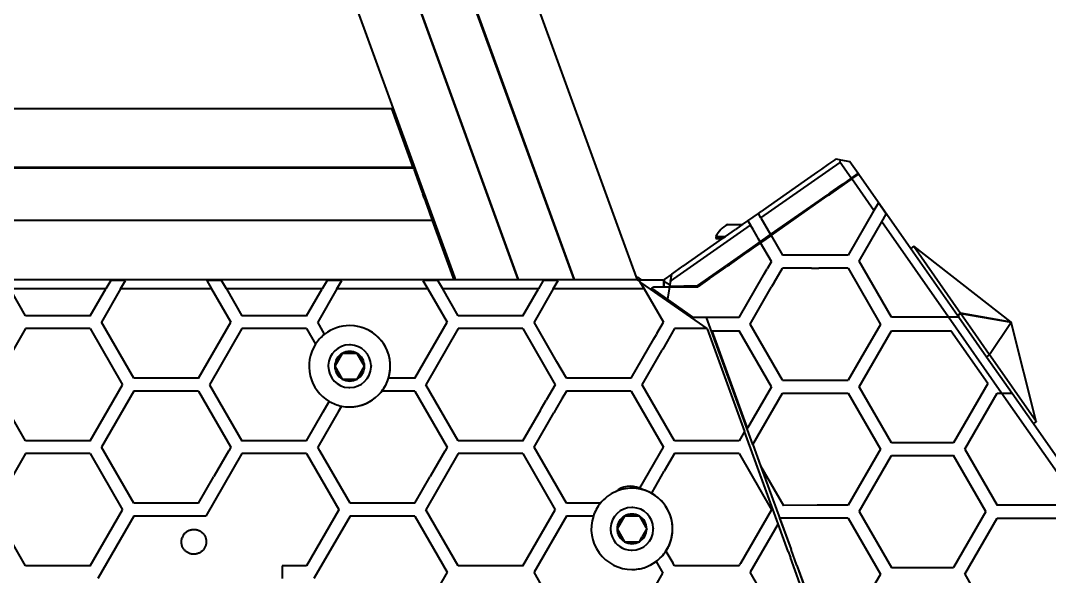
# Model space of a CAD drawing. Header units: millimetres. Extents: x 15 to 415, y 5 to 292.
# Drawn here: x 331.56 to 346.59, y 188.22 to 196.34 of the extents above; entities that cross this region are included whole.
import ezdxf

# ---------------------------------------------------------------- set-up
doc = ezdxf.new("R2010")
doc.units = ezdxf.units.MM
doc.layers.add('Geometries', color=7, linetype='Continuous')

msp = doc.modelspace()

# ---------------------------------------------------------------- linework, layer by layer
at = {"layer": 'Geometries', "linetype": 'Continuous', "lineweight": 40}
for p, q in [((338.833, 192.5553), (314.3216, 259.8998)), ((313.4952, 259.6306), (337.8967, 192.5881)), ((339.6448, 192.5553), (316.2336, 256.877)), ((339.6513, 192.5553), (316.4138, 256.3996)), ((338.8265, 192.5553), (315.684, 256.1388)), ((339.909, 194.3689), (317.4522, 256.0685)), ((317.3142, 195.0553), (336.9792, 195.0553)), ((337.2931, 194.1928), (336.9792, 195.0553)), ((339.909, 194.3688), (339.909, 194.3689)), ((340.3193, 193.2418), (339.909, 194.3688)), ((342.3755, 193.4564), (343.5324, 194.2665)), ((343.4568, 194.3052), (343.3544, 194.2335)), ((343.4726, 194.3163), (343.4568, 194.3052)), ((343.4726, 194.3163), (343.5391, 194.3045)), ((343.5324, 194.2665), (343.5391, 194.3045)), ((343.6937, 194.0361), (343.5324, 194.2665)), ((343.5391, 194.3045), (343.6751, 194.2806)), ((343.6751, 194.2806), (343.7958, 194.1081)), ((337.2931, 194.1928), (318.6416, 194.1928)), ((318.6416, 194.1867), (337.2953, 194.1867)), ((337.2953, 194.1867), (337.2931, 194.1928)), ((337.3028, 194.1661), (337.2953, 194.1867)), ((337.3028, 194.1661), (337.4204, 193.8431)), ((343.2024, 194.1271), (343.0066, 193.99)), ((343.2024, 194.1271), (343.2025, 194.1271)), ((343.2585, 194.1663), (343.2025, 194.1271)), ((343.3544, 194.2335), (343.2585, 194.1663)), ((343.0066, 193.9899), (342.479, 193.6205)), ((343.0066, 193.99), (343.0066, 193.9899)), ((343.559, 193.9413), (343.5858, 193.9601)), ((343.6937, 194.0361), (343.5858, 193.9601)), ((343.5935, 193.9491), (343.5858, 193.9601)), ((343.7016, 194.0248), (343.5935, 193.9491)), ((343.7958, 194.1081), (343.6937, 194.0361)), ((343.7016, 194.0248), (343.804, 194.0965)), ((344.0252, 193.5626), (343.7016, 194.0248)), ((343.7958, 194.1081), (343.804, 194.0965)), ((343.804, 194.0965), (344.564, 193.011)), ((337.4204, 193.8431), (337.4342, 193.8053)), ((343.3849, 193.8194), (343.3424, 193.7897)), ((343.3849, 193.8194), (343.5496, 193.9347)), ((343.3849, 193.8194), (343.389, 193.8136)), ((343.389, 193.8136), (343.5537, 193.9288)), ((343.389, 193.8136), (343.3926, 193.8085)), ((343.5572, 193.9237), (343.3926, 193.8085)), ((343.5496, 193.9347), (343.559, 193.9413)), ((343.5537, 193.9288), (343.5496, 193.9347)), ((343.5572, 193.9237), (343.5537, 193.9288)), ((343.5935, 193.9491), (343.5572, 193.9237)), ((337.4541, 193.7504), (337.4342, 193.8053)), ((337.4541, 193.7504), (337.5285, 193.546)), ((342.5167, 193.2115), (343.3424, 193.7897)), ((342.5234, 193.1998), (343.3389, 193.7708)), ((343.3653, 193.7893), (343.3389, 193.7708)), ((343.3926, 193.8085), (343.3653, 193.7893)), ((344.0908, 193.6758), (344.0252, 193.5626)), ((344.2071, 193.5098), (344.0908, 193.6758)), ((337.5285, 193.546), (337.5307, 193.54)), ((337.573, 193.4238), (337.5307, 193.54)), ((342.185, 193.4146), (342.3379, 193.5217)), ((342.3379, 193.5217), (342.3801, 193.5512)), ((342.3755, 193.4564), (342.3379, 193.5217)), ((342.479, 193.6205), (342.3801, 193.5512)), ((344.0252, 193.5626), (343.6474, 192.9104)), ((344.1415, 193.3965), (344.2071, 193.5098)), ((318.6416, 193.4238), (337.573, 193.4238)), ((337.5752, 193.4178), (318.6416, 193.4178)), ((337.5752, 193.4178), (337.573, 193.4238)), ((337.8772, 192.5881), (337.5752, 193.4178)), ((341.8865, 193.3587), (342.1052, 193.3587)), ((342.1052, 193.3587), (342.0777, 193.3395)), ((342.1052, 193.3587), (342.185, 193.4146)), ((342.185, 193.4146), (342.2172, 193.3587)), ((342.2172, 193.3587), (342.2176, 193.358)), ((342.2226, 193.3493), (342.2176, 193.358)), ((342.3755, 193.4564), (342.5167, 193.2115)), ((343.8098, 192.824), (344.1415, 193.3965)), ((345.1157, 192.0052), (344.1415, 193.3965)), ((340.3193, 193.2418), (340.3193, 193.2417)), ((340.5572, 192.5881), (340.3193, 193.2417)), ((341.0533, 192.5305), (342.2226, 193.3493)), ((341.8548, 193.1834), (342.0018, 193.2863)), ((342.0777, 193.3395), (342.0018, 193.2863)), ((342.2602, 193.2841), (342.2226, 193.3493)), ((342.3183, 193.1834), (342.2602, 193.2841)), ((342.3638, 193.1044), (342.5167, 193.2115)), ((341.8106, 193.1525), (341.2359, 192.75)), ((341.7177, 193.1834), (341.7177, 193.1525)), ((341.7177, 193.1834), (341.8548, 193.1834)), ((341.7177, 193.1525), (341.8106, 193.1525)), ((341.8106, 193.1525), (341.8548, 193.1834)), ((342.2615, 193.0328), (342.3638, 193.1044)), ((342.3705, 193.0928), (342.2615, 193.0164)), ((342.3361, 193.1525), (342.3183, 193.1834)), ((342.3638, 193.1044), (342.3361, 193.1525)), ((342.5234, 193.1998), (342.3705, 193.0928)), ((342.5278, 192.8198), (342.3705, 193.0928)), ((342.5234, 193.1998), (342.6902, 192.9104)), ((341.8865, 192.7702), (342.2615, 193.0328)), ((341.9134, 192.7727), (342.1751, 192.956)), ((342.2615, 193.0164), (342.1751, 192.956)), ((342.2615, 193.0328), (342.2615, 193.0164)), ((343.0897, 192.9104), (342.6902, 192.9104)), ((343.0897, 192.9104), (343.0919, 192.9104)), ((343.6474, 192.9104), (343.0919, 192.9104)), ((344.6072, 193.0412), (344.564, 193.011)), ((344.564, 193.011), (345.2486, 192.0334)), ((344.6072, 193.0412), (345.2917, 192.0636)), ((346.0332, 191.9339), (344.6072, 193.0412)), ((341.4529, 192.4666), (341.8865, 192.7702)), ((341.8865, 192.7538), (341.9134, 192.7727)), ((341.8865, 192.7702), (341.8865, 192.7538)), ((342.5278, 192.8198), (342.4656, 192.712)), ((344.2841, 192.0052), (343.8098, 192.824)), ((341.0717, 192.635), (340.9624, 192.5585)), ((341.0533, 192.5305), (341.0717, 192.635)), ((341.0717, 192.635), (341.2359, 192.75)), ((341.0717, 192.635), (341.0717, 192.635)), ((341.6249, 192.5707), (341.8257, 192.7113)), ((341.8257, 192.7113), (341.87, 192.7423)), ((341.8865, 192.7538), (341.87, 192.7423)), ((342.0559, 192.0011), (342.4116, 192.6182)), ((342.4116, 192.6182), (342.4188, 192.6307)), ((342.4188, 192.6307), (342.4656, 192.712)), ((342.5688, 192.5122), (342.6902, 192.7229)), ((343.1139, 192.7229), (342.6902, 192.7229)), ((343.1139, 192.7229), (343.221, 192.7229)), ((343.6474, 192.7229), (343.221, 192.7229)), ((343.6474, 192.7229), (344.121, 191.9013)), ((319.3188, 192.5553), (337.8891, 192.5553)), ((332.8724, 192.5428), (332.8002, 192.4178)), ((333.089, 192.5428), (332.8724, 192.5428)), ((333.0168, 192.4178), (333.089, 192.5428)), ((334.4913, 192.5428), (334.2748, 192.5428)), ((334.2748, 192.5428), (334.347, 192.4178)), ((334.5635, 192.4178), (334.4913, 192.5428)), ((336.0334, 192.5428), (335.9612, 192.4178)), ((336.25, 192.5428), (336.0334, 192.5428)), ((336.1778, 192.4178), (336.25, 192.5428)), ((337.4358, 192.5428), (337.508, 192.4178)), ((337.6523, 192.5428), (337.4358, 192.5428)), ((337.7245, 192.4178), (337.6523, 192.5428)), ((337.8891, 192.5553), (337.8772, 192.5881)), ((337.8772, 192.5881), (337.8967, 192.5881)), ((337.8891, 192.5553), (337.9087, 192.5553)), ((337.8967, 192.5881), (337.9087, 192.5553)), ((337.9087, 192.5553), (338.8265, 192.5553)), ((338.8265, 192.5553), (338.833, 192.5553)), ((338.833, 192.5553), (339.6448, 192.5553)), ((339.1944, 192.5428), (339.1222, 192.4178)), ((339.411, 192.5428), (339.1944, 192.5428)), ((339.3388, 192.4178), (339.411, 192.5428)), ((339.6448, 192.5553), (339.6513, 192.5553)), ((339.6513, 192.5553), (340.5633, 192.5553)), ((340.5706, 192.5511), (340.5572, 192.5881)), ((340.5572, 192.5881), (340.5762, 192.5881)), ((340.5633, 192.5553), (340.5711, 192.5499)), ((340.5706, 192.5511), (340.629, 192.5511)), ((340.5711, 192.5499), (340.5706, 192.5511)), ((340.5711, 192.5499), (340.6074, 192.5244)), ((340.629, 192.5511), (340.5762, 192.5881)), ((340.6074, 192.5244), (340.669, 192.4178)), ((340.7606, 192.4172), (340.6074, 192.5244)), ((340.629, 192.5511), (340.9487, 192.5511)), ((340.9487, 192.5511), (340.9487, 192.4509)), ((340.9624, 192.5585), (340.9624, 192.528)), ((340.9624, 192.4509), (340.9624, 192.528)), ((340.9624, 192.528), (341.0452, 192.4849)), ((341.0404, 192.4576), (341.0393, 192.4509)), ((341.0452, 192.4849), (341.0404, 192.4576)), ((341.0404, 192.4576), (341.4529, 192.4666)), ((341.0533, 192.5305), (341.0452, 192.4849)), ((341.4529, 192.4666), (341.4305, 192.4509)), ((341.6249, 192.5707), (341.4539, 192.4509)), ((342.5688, 192.5122), (342.5313, 192.4472)), ((331.6287, 192.026), (331.4025, 192.4178)), ((332.8002, 192.4178), (331.4025, 192.4178)), ((332.574, 192.026), (332.8002, 192.4178)), ((333.0168, 192.4178), (332.7365, 191.9323)), ((334.347, 192.4178), (333.0168, 192.4178)), ((334.347, 192.4178), (334.6273, 191.9323)), ((335.9612, 192.4178), (334.5635, 192.4178)), ((334.5635, 192.4178), (334.7897, 192.026)), ((335.735, 192.026), (335.9612, 192.4178)), ((336.1778, 192.4178), (335.8975, 191.9323)), ((337.508, 192.4178), (336.1778, 192.4178)), ((337.508, 192.4178), (337.7883, 191.9323)), ((339.1222, 192.4178), (337.7245, 192.4178)), ((337.9507, 192.026), (337.7245, 192.4178)), ((338.896, 192.026), (339.1222, 192.4178)), ((339.3388, 192.4178), (339.0585, 191.9323)), ((340.669, 192.4178), (339.3388, 192.4178)), ((340.669, 192.4178), (340.9493, 191.9323)), ((340.7785, 192.4297), (340.7606, 192.4172)), ((341.587, 191.8385), (340.7606, 192.4172)), ((340.7785, 192.4297), (340.8089, 192.4509)), ((341.0073, 192.2695), (340.7785, 192.4297)), ((340.8089, 192.4509), (340.9487, 192.4509)), ((340.9487, 192.4509), (340.9624, 192.4509)), ((340.9624, 192.4509), (341.0393, 192.4509)), ((341.0393, 192.4509), (341.0073, 192.2695)), ((341.0393, 192.4509), (341.4305, 192.4509)), ((341.4305, 192.4509), (341.4539, 192.4509)), ((342.2183, 191.9041), (342.5313, 192.4472)), ((341.3906, 192.0011), (341.0073, 192.2695)), ((332.574, 192.026), (331.6287, 192.026)), ((335.735, 192.026), (334.7897, 192.026)), ((338.896, 192.026), (337.9507, 192.026)), ((345.1157, 192.0052), (344.2841, 192.0052)), ((345.2683, 192.0052), (345.1157, 192.0052)), ((345.8922, 190.8963), (345.1157, 192.0052)), ((345.2917, 192.0636), (345.2486, 192.0334)), ((345.2486, 192.0334), (345.2514, 192.0294)), ((345.2945, 192.0596), (345.2514, 192.0294)), ((345.2514, 192.0294), (345.2683, 192.0052)), ((345.2683, 192.0052), (345.6716, 191.4292)), ((346.0332, 191.9339), (345.2917, 192.0636)), ((345.2917, 192.0636), (345.2945, 192.0596)), ((345.2945, 192.0596), (345.4647, 191.8166)), ((345.2945, 192.0596), (346.0332, 191.9339)), ((333.2092, 191.1136), (332.7365, 191.9323)), ((334.1546, 191.1136), (334.6273, 191.9323)), ((335.9985, 191.7574), (335.8975, 191.9323)), ((337.3156, 191.1136), (337.7883, 191.9323)), ((339.3911, 191.3562), (339.0585, 191.9323)), ((340.8552, 191.7693), (340.9493, 191.9323)), ((341.5817, 192.0011), (341.3906, 192.0011)), ((342.0559, 192.0011), (341.5817, 192.0011)), ((342.2572, 190.1451), (341.5817, 192.0011)), ((342.6902, 191.0854), (342.2183, 191.9041)), ((344.121, 191.9013), (343.8295, 191.3982)), ((345.7147, 191.4594), (346.0332, 191.9339)), ((346.3993, 190.4818), (346.0332, 191.9339)), ((331.6287, 191.8385), (331.156, 191.0198)), ((332.574, 191.8385), (331.6287, 191.8385)), ((332.574, 191.8385), (333.0467, 191.0198)), ((334.7897, 191.8385), (334.317, 191.0198)), ((335.735, 191.8385), (334.7897, 191.8385)), ((335.735, 191.8385), (335.8658, 191.612)), ((337.9507, 191.8385), (337.478, 191.0198)), ((338.896, 191.8385), (337.9507, 191.8385)), ((338.896, 191.8385), (339.3687, 191.0198)), ((340.8086, 191.6886), (340.8471, 191.7554)), ((340.8552, 191.7693), (340.8471, 191.7554)), ((341.1117, 191.8385), (340.9389, 191.5393)), ((341.587, 191.8385), (341.1117, 191.8385)), ((341.587, 191.8385), (341.5908, 191.8359)), ((341.5908, 191.8359), (342.136, 190.3378)), ((342.1802, 190.387), (341.6627, 191.8088)), ((341.6627, 191.8088), (342.0559, 191.8088)), ((342.5278, 190.9901), (342.0559, 191.8088)), ((343.8098, 190.9901), (344.2841, 191.8088)), ((344.2841, 191.8088), (345.1487, 191.8088)), ((345.6896, 191.0364), (345.1487, 191.8088)), ((345.4647, 191.8166), (345.712, 191.4634)), ((336.3609, 191.6024), (336.3634, 191.6024)), ((340.4766, 191.1136), (340.8086, 191.6886)), ((336.2563, 191.4774), (336.1481, 191.2899)), ((336.2563, 191.4774), (336.1481, 191.2899)), ((336.3574, 191.4774), (336.2563, 191.4774)), ((336.3646, 191.4774), (336.3574, 191.4774)), ((336.3715, 191.4774), (336.3646, 191.4774)), ((336.4684, 191.4774), (336.3715, 191.4774)), ((336.4729, 191.4774), (336.4684, 191.4774)), ((336.5811, 191.2899), (336.4729, 191.4774)), ((340.639, 191.0198), (340.9307, 191.5251)), ((340.9389, 191.5393), (340.9307, 191.5251)), ((345.7147, 191.4594), (345.6716, 191.4292)), ((345.6716, 191.4292), (346.0448, 190.8963)), ((345.712, 191.4634), (345.7147, 191.4594)), ((345.7147, 191.4594), (345.7285, 191.4397)), ((345.7285, 191.4397), (346.3948, 190.4882)), ((336.1481, 191.2899), (336.2563, 191.1024)), ((336.1481, 191.2899), (336.2563, 191.1024)), ((336.4729, 191.1024), (336.5811, 191.2899)), ((336.6769, 191.3), (336.6771, 191.2923)), ((336.6769, 191.2783), (336.6771, 191.2899)), ((336.6771, 191.2899), (336.6771, 191.2923)), ((339.3911, 191.3562), (339.3911, 191.3561)), ((339.3912, 191.3561), (339.3911, 191.3561)), ((339.5312, 191.1136), (339.3912, 191.3561)), ((343.8295, 191.3982), (343.6474, 191.0854)), ((334.1546, 191.1136), (333.2092, 191.1136)), ((336.2563, 191.1024), (336.2936, 191.1024)), ((336.2936, 191.1024), (336.3134, 191.1024)), ((336.3134, 191.1024), (336.3646, 191.1024)), ((336.3646, 191.1024), (336.4729, 191.1024)), ((337.3156, 191.1136), (336.9315, 191.1136)), ((340.4766, 191.1136), (339.5312, 191.1136)), ((331.6287, 190.201), (331.156, 191.0198)), ((332.574, 190.201), (333.0467, 191.0198)), ((334.317, 191.0198), (334.7897, 190.201)), ((336.3658, 190.9775), (336.3683, 190.9775)), ((337.478, 191.0198), (337.478, 191.0197)), ((337.9507, 190.201), (337.478, 191.0197)), ((339.3687, 191.0198), (339.2371, 190.7918)), ((341.1117, 190.201), (340.639, 191.0198)), ((342.5278, 190.9901), (342.1802, 190.387)), ((342.6902, 191.0854), (343.6474, 191.0854)), ((344.2841, 190.1713), (343.8098, 190.9901)), ((345.6896, 191.0364), (345.1909, 190.1713)), ((333.2092, 190.9261), (332.7365, 190.1073)), ((334.1546, 190.9261), (333.2092, 190.9261)), ((334.1546, 190.9261), (334.6273, 190.1073)), ((337.3156, 190.9261), (336.8338, 190.9261)), ((337.3156, 190.9261), (337.7883, 190.1073)), ((339.4667, 190.8143), (339.3927, 190.6861)), ((339.5312, 190.9261), (339.4667, 190.8143)), ((340.4766, 190.9261), (339.5312, 190.9261)), ((340.4766, 190.9261), (340.9493, 190.1073)), ((342.2572, 190.1451), (342.6902, 190.8963)), ((342.6902, 190.8963), (343.6474, 190.8963)), ((343.6474, 190.8963), (344.1217, 190.0776)), ((345.3533, 190.0776), (345.8252, 190.8963)), ((345.8252, 190.8963), (345.8922, 190.8963)), ((345.8922, 190.8963), (346.0448, 190.8963)), ((346.8985, 189.4592), (345.8922, 190.8963)), ((346.0448, 190.8963), (346.3562, 190.4516)), ((335.9792, 190.624), (336.0671, 190.7761)), ((336.2446, 190.7085), (336.1958, 190.624)), ((338.896, 190.201), (339.1574, 190.6537)), ((339.1574, 190.6537), (339.1702, 190.676)), ((339.1702, 190.676), (339.2371, 190.7917)), ((339.2371, 190.7917), (339.2371, 190.7918)), ((339.3927, 190.6861), (339.348, 190.6087)), ((335.735, 190.201), (335.9792, 190.624)), ((336.1958, 190.624), (335.8975, 190.1073)), ((339.0585, 190.1073), (339.348, 190.6087)), ((346.3993, 190.4818), (346.3562, 190.4516)), ((346.3562, 190.4516), (346.8433, 189.7558)), ((346.3948, 190.4882), (346.3993, 190.4818)), ((332.574, 190.201), (331.6287, 190.201)), ((335.735, 190.201), (334.7897, 190.201)), ((338.896, 190.201), (337.9507, 190.201)), ((342.057, 190.201), (341.1117, 190.201)), ((342.136, 190.3378), (342.057, 190.201)), ((342.6272, 188.9884), (342.136, 190.3378)), ((333.2092, 189.2885), (332.7365, 190.1073)), ((334.5948, 190.0511), (334.3808, 189.6803)), ((334.5972, 190.0553), (334.5948, 190.0511)), ((334.5973, 190.0553), (334.5972, 190.0553)), ((334.6273, 190.1073), (334.5973, 190.0553)), ((335.9275, 190.0553), (335.8975, 190.1073)), ((336.3702, 189.2885), (335.9275, 190.0553)), ((335.9275, 190.0553), (335.9275, 190.0553)), ((337.7558, 190.0511), (337.5418, 189.6803)), ((337.7582, 190.0553), (337.7558, 190.0511)), ((337.7583, 190.0553), (337.7582, 190.0553)), ((337.7883, 190.1073), (337.7583, 190.0553)), ((339.5312, 189.2885), (339.0585, 190.1073)), ((340.6037, 189.5088), (340.9493, 190.1073)), ((342.2572, 190.1451), (342.3705, 189.8339)), ((344.1217, 190.0776), (343.6474, 189.2588)), ((345.1909, 190.1713), (344.2841, 190.1713)), ((345.3533, 190.0776), (345.8252, 189.2588)), ((331.6287, 190.0135), (331.156, 189.1948)), ((332.574, 190.0135), (331.6287, 190.0135)), ((332.574, 190.0135), (333.0467, 189.1948)), ((334.7897, 190.0135), (334.2628, 189.101)), ((335.735, 190.0135), (334.7897, 190.0135)), ((335.735, 190.0135), (336.205, 189.1995)), ((337.9507, 190.0135), (337.478, 189.1948)), ((338.896, 190.0135), (337.9507, 190.0135)), ((338.896, 190.0135), (339.3687, 189.1948)), ((341.1116, 190.0134), (340.9625, 189.7552)), ((341.1117, 190.0135), (341.1116, 190.0134)), ((342.057, 190.0135), (341.1117, 190.0135)), ((342.057, 190.0135), (342.5297, 189.1948)), ((343.8098, 189.1692), (344.2841, 189.988)), ((344.2841, 189.988), (345.1909, 189.988)), ((345.6628, 189.1692), (345.1909, 189.988)), ((340.7834, 189.4449), (340.9625, 189.7552)), ((342.3705, 189.8339), (342.7048, 189.2567)), ((342.3705, 189.8339), (342.8145, 188.6139)), ((334.1546, 189.2885), (334.3808, 189.6803)), ((337.3156, 189.2885), (337.5418, 189.6803)), ((340.7794, 189.438), (340.7773, 189.4344)), ((340.7794, 189.438), (340.7834, 189.4449)), ((331.6287, 188.376), (331.156, 189.1948)), ((332.574, 188.376), (333.0467, 189.1948)), ((334.1546, 189.2885), (333.2092, 189.2885)), ((336.2078, 189.1948), (335.735, 188.376)), ((336.2078, 189.1948), (336.205, 189.1995)), ((337.3156, 189.2885), (336.3702, 189.2885)), ((337.478, 189.1948), (337.478, 189.1947)), ((337.9507, 188.376), (337.478, 189.1947)), ((338.896, 188.376), (339.3687, 189.1948)), ((340.0281, 189.2885), (339.5312, 189.2885)), ((340.4859, 189.2274), (340.4884, 189.2274)), ((342.5297, 189.1948), (342.0774, 188.4113)), ((343.1989, 189.2588), (342.7048, 189.2567)), ((343.6474, 189.2588), (343.1989, 189.2588)), ((343.8098, 189.1692), (344.2841, 188.3505)), ((345.6628, 189.1692), (345.1909, 188.3505)), ((346.7824, 189.2588), (345.8252, 189.2588)), ((333.2092, 189.101), (332.6824, 188.1885)), ((334.2628, 189.101), (333.2092, 189.101)), ((336.3702, 189.101), (335.8433, 188.1885)), ((337.3156, 189.101), (336.3702, 189.101)), ((337.3156, 189.101), (337.7883, 188.2823)), ((339.5312, 189.101), (339.0585, 188.2823)), ((339.9258, 189.101), (339.5312, 189.101)), ((340.3813, 189.1024), (340.2731, 188.9149)), ((340.3813, 189.1024), (340.2731, 188.9149)), ((340.4824, 189.1024), (340.3813, 189.1024)), ((340.4896, 189.1024), (340.4824, 189.1024)), ((340.4965, 189.1024), (340.4896, 189.1024)), ((340.5934, 189.1024), (340.4965, 189.1024)), ((340.5979, 189.1024), (340.5934, 189.1024)), ((340.5979, 189.1024), (340.6946, 188.935)), ((343.6474, 189.0713), (342.6484, 189.0713)), ((342.6484, 189.0713), (342.8149, 188.6141)), ((343.6474, 189.0713), (344.1217, 188.2526)), ((345.3533, 188.2526), (345.8252, 189.0713)), ((345.8252, 189.0713), (346.7824, 189.0713)), ((340.2731, 188.9149), (340.3813, 188.7274)), ((340.2731, 188.9149), (340.3813, 188.7274)), ((340.7061, 188.9149), (340.6379, 188.7967)), ((340.7061, 188.9149), (340.6946, 188.935)), ((340.8019, 188.925), (340.8021, 188.9173)), ((340.8019, 188.9033), (340.8021, 188.9149)), ((340.8021, 188.9149), (340.8021, 188.9173)), ((342.6272, 188.9884), (342.2195, 188.2823)), ((342.7741, 188.5846), (342.6272, 188.9884)), ((340.3813, 188.7274), (340.4896, 188.7274)), ((340.4896, 188.7274), (340.5979, 188.7274)), ((340.5979, 188.7274), (340.6379, 188.7967)), ((340.4908, 188.6025), (340.4933, 188.6025)), ((340.9874, 188.5913), (341.0875, 188.4179)), ((342.7741, 188.5846), (342.8068, 188.4948)), ((342.9003, 188.378), (342.8145, 188.6139)), ((342.8145, 188.6139), (342.8145, 188.6139)), ((342.8154, 188.6126), (342.8149, 188.6141)), ((342.9005, 188.3788), (342.8154, 188.6126)), ((340.8445, 188.4389), (340.9421, 188.2698)), ((341.1117, 188.376), (341.0875, 188.4179)), ((342.0774, 188.4113), (342.0673, 188.3938)), ((343.1822, 187.4635), (342.8068, 188.4948)), ((332.574, 188.376), (331.6287, 188.376)), ((335.735, 188.376), (335.3802, 188.376)), ((335.3802, 188.376), (335.3802, 188.1885)), ((337.7883, 188.2823), (337.472, 187.7345)), ((338.896, 188.376), (337.9507, 188.376)), ((339.5312, 187.4635), (339.0585, 188.2823)), ((340.4766, 187.4635), (340.9421, 188.2698)), ((342.057, 188.376), (341.1117, 188.376)), ((342.057, 188.376), (342.0673, 188.3938)), ((342.6922, 187.4635), (342.2195, 188.2823)), ((342.9003, 188.378), (343.0282, 188.0267)), ((342.9005, 188.3788), (343.0286, 188.0268)), ((344.1217, 188.2526), (343.6474, 187.4338)), ((344.2841, 188.3505), (345.1909, 188.3505)), ((345.3533, 188.2526), (345.8252, 187.4338))]:
    msp.add_line(p, q, dxfattribs=at)
at = {"layer": 'Geometries', "linetype": 'Continuous', "lineweight": 40, "flags": 128}
for points in [[(336.3705, 191.6024), (336.3646, 191.6024), (336.3634, 191.6024)], [(336.3774, 191.6022), (336.3768, 191.6022), (336.3705, 191.6024)], [(336.0524, 191.3039), (336.0523, 191.3022), (336.0521, 191.2899), (336.0521, 191.2899)], [(336.6768, 191.276), (336.6769, 191.2777), (336.6769, 191.2783)], [(336.3518, 190.9777), (336.3524, 190.9777), (336.3587, 190.9775)], [(336.3587, 190.9775), (336.3646, 190.9774), (336.3658, 190.9775)], [(340.4955, 189.2274), (340.4896, 189.2274), (340.4884, 189.2274)], [(340.5024, 189.2272), (340.5018, 189.2272), (340.4955, 189.2274)], [(333.9526, 188.8466), (333.9596, 188.854), (333.967, 188.8611), (333.9749, 188.8676), (333.9831, 188.8738), (333.9916, 188.8795), (334.0004, 188.8846), (334.0095, 188.8893), (334.0188, 188.8934), (334.0284, 188.8971), (334.0382, 188.9002), (334.0481, 188.9027), (334.0581, 188.9047), (334.0682, 188.9061), (334.0783, 188.9068), (334.0885, 188.907), (334.0988, 188.9067), (334.1089, 188.9057), (334.119, 188.9042), (334.1289, 188.9022), (334.1386, 188.8996), (334.1483, 188.8965), (334.1577, 188.8929), (334.1669, 188.8888), (334.1759, 188.8842), (334.1848, 188.8789), (334.1934, 188.8731), (334.2017, 188.8667), (334.2096, 188.8599), (334.2171, 188.8527), (334.2242, 188.845), (334.2305, 188.8374), (334.2364, 188.8293), (334.2418, 188.821), (334.2468, 188.8124), (334.2514, 188.8035), (334.2554, 188.7944), (334.2591, 188.7847), (334.2622, 188.7748), (334.2647, 188.7647), (334.2667, 188.7544), (334.268, 188.7441), (334.2687, 188.7338), (334.2688, 188.7238), (334.2684, 188.7139), (334.2675, 188.7039), (334.266, 188.694), (334.264, 188.6843), (334.2615, 188.6747), (334.2583, 188.6648), (334.2545, 188.6551), (334.2502, 188.6456), (334.2453, 188.6364), (334.2399, 188.6275), (334.234, 188.6189), (334.2279, 188.6111), (334.2213, 188.6035), (334.2143, 188.5964), (334.2069, 188.5896), (334.1992, 188.5832), (334.1912, 188.5773), (334.1826, 188.5716), (334.1736, 188.5664), (334.1644, 188.5617), (334.1549, 188.5576), (334.1452, 188.554), (334.1353, 188.551), (334.1255, 188.5487), (334.1156, 188.5469), (334.1056, 188.5456), (334.0955, 188.5449), (334.0854, 188.5448), (334.0754, 188.5452), (334.0652, 188.5462), (334.0551, 188.5477), (334.045, 188.5498), (334.0351, 188.5525), (334.0253, 188.5557), (334.0158, 188.5595), (334.0066, 188.5638), (333.9977, 188.5686), (333.989, 188.574), (333.9806, 188.5798), (333.9726, 188.5861), (333.965, 188.5928), (333.9577, 188.5998), (333.9509, 188.6073), (333.9444, 188.6151), (333.9384, 188.6233), (333.9329, 188.6318), (333.9279, 188.6405), (333.9232, 188.6498), (333.9191, 188.6593), (333.9156, 188.6691), (333.9127, 188.679), (333.9103, 188.6891), (333.9085, 188.6993), (333.9073, 188.7092), (333.9067, 188.7192), (333.9066, 188.7293), (333.907, 188.7393), (333.908, 188.7493), (333.9096, 188.7591), (333.9112, 188.7669), (333.9132, 188.7747), (333.9155, 188.7823)], [(340.1774, 188.9289), (340.1773, 188.9272), (340.1771, 188.9149), (340.1771, 188.9149)], [(340.1771, 188.9149), (340.1773, 188.9025), (340.1781, 188.8898), (340.1794, 188.877), (340.1813, 188.8641), (340.1837, 188.8511), (340.1866, 188.8383), (340.189, 188.8294)], [(340.8018, 188.901), (340.8019, 188.9027), (340.8019, 188.9033)], [(340.189, 188.8294), (340.1902, 188.8255), (340.1943, 188.8127), (340.199, 188.7999), (340.2039, 188.7884), (340.2045, 188.7869)], [(340.4768, 188.6027), (340.4774, 188.6027), (340.4837, 188.6025)], [(340.4837, 188.6025), (340.4896, 188.6024), (340.4908, 188.6025)]]:
    msp.add_lwpolyline(points, dxfattribs=at)
at = {"layer": 'Geometries', "linetype": 'Continuous', "lineweight": 40}
for centre, radius, start, end in [((342.074, 193.0093), 0.3965, 118.22264, 153.96274), ((336.3646, 191.2899), 0.5937, 90, 128.07024), ((336.3646, 191.2899), 0.5937, 342.71684, 90), ((336.3646, 191.2899), 0.5938, 270, 90), ((336.3646, 191.2899), 0.5937, 128.07024, 147.14824), ((336.3646, 191.2899), 0.5938, 147.14824, 239.92645), ((336.3646, 191.2899), 0.3125, 90.67259, 177.44223), ((336.3646, 191.2899), 0.3125, 1.84875, 87.65836), ((336.3646, 191.2899), 0.2165, 120, 180), ((336.3646, 191.2899), 0.2165, 60, 120), ((336.3646, 191.2899), 0.2165, 0, 60), ((336.3646, 191.2899), 0.3125, 180.00088, 267.65834), ((336.3646, 191.2899), 0.2165, 180, 240), ((336.3646, 191.2899), 0.3125, 270.67259, 357.44316), ((336.3646, 191.2899), 0.2165, 300, 0), ((336.3646, 191.2899), 0.2165, 240, 300), ((336.3646, 191.2899), 0.5937, 322.20169, 342.71684), ((336.3646, 191.2899), 0.5938, 270, 322.20169), ((336.3646, 191.2899), 0.5937, 239.92645, 258.33679), ((336.3646, 191.2899), 0.5938, 258.33679, 270), ((340.4896, 188.9149), 0.5937, 114.04178, 141.00816), ((340.4677, 189.1931), 0.3438, 66.69407, 129.79526), ((340.4896, 188.9149), 0.5937, 90, 114.04178), ((340.4896, 188.9149), 0.5938, 270, 90), ((340.4896, 188.9149), 0.5938, 74.95434, 90), ((340.4677, 189.1931), 0.3438, 59.20085, 66.69407), ((340.4896, 188.9149), 0.5937, 61.02046, 74.95434), ((340.4896, 188.9149), 0.5937, 326.96733, 61.02046), ((340.4896, 188.9149), 0.5937, 141.00816, 161.73453), ((340.4896, 188.9149), 0.3125, 90.67259, 177.44223), ((340.4896, 188.9149), 0.3125, 1.84875, 87.65836), ((340.4896, 188.9149), 0.5937, 161.73453, 270), ((340.4896, 188.9149), 0.2165, 120, 180), ((340.4896, 188.9149), 0.2165, 60, 120), ((340.4896, 188.9149), 0.2165, 0, 60), ((340.4896, 188.9149), 0.2165, 180, 240), ((340.4896, 188.9149), 0.3125, 270.67259, 357.44316), ((340.4896, 188.9149), 0.2165, 300, 0), ((334.0877, 188.7259), 0.1813, 138.2178, 161.86486), ((340.4896, 188.9149), 0.3125, 204.18872, 267.65834), ((340.4896, 188.9149), 0.2165, 240, 300), ((340.4896, 188.9149), 0.5938, 306.7016, 326.96733), ((340.4896, 188.9149), 0.5938, 270, 306.7016)]:
    msp.add_arc(centre, radius, start, end, dxfattribs=at)

doc.saveas('drawing.dxf')
